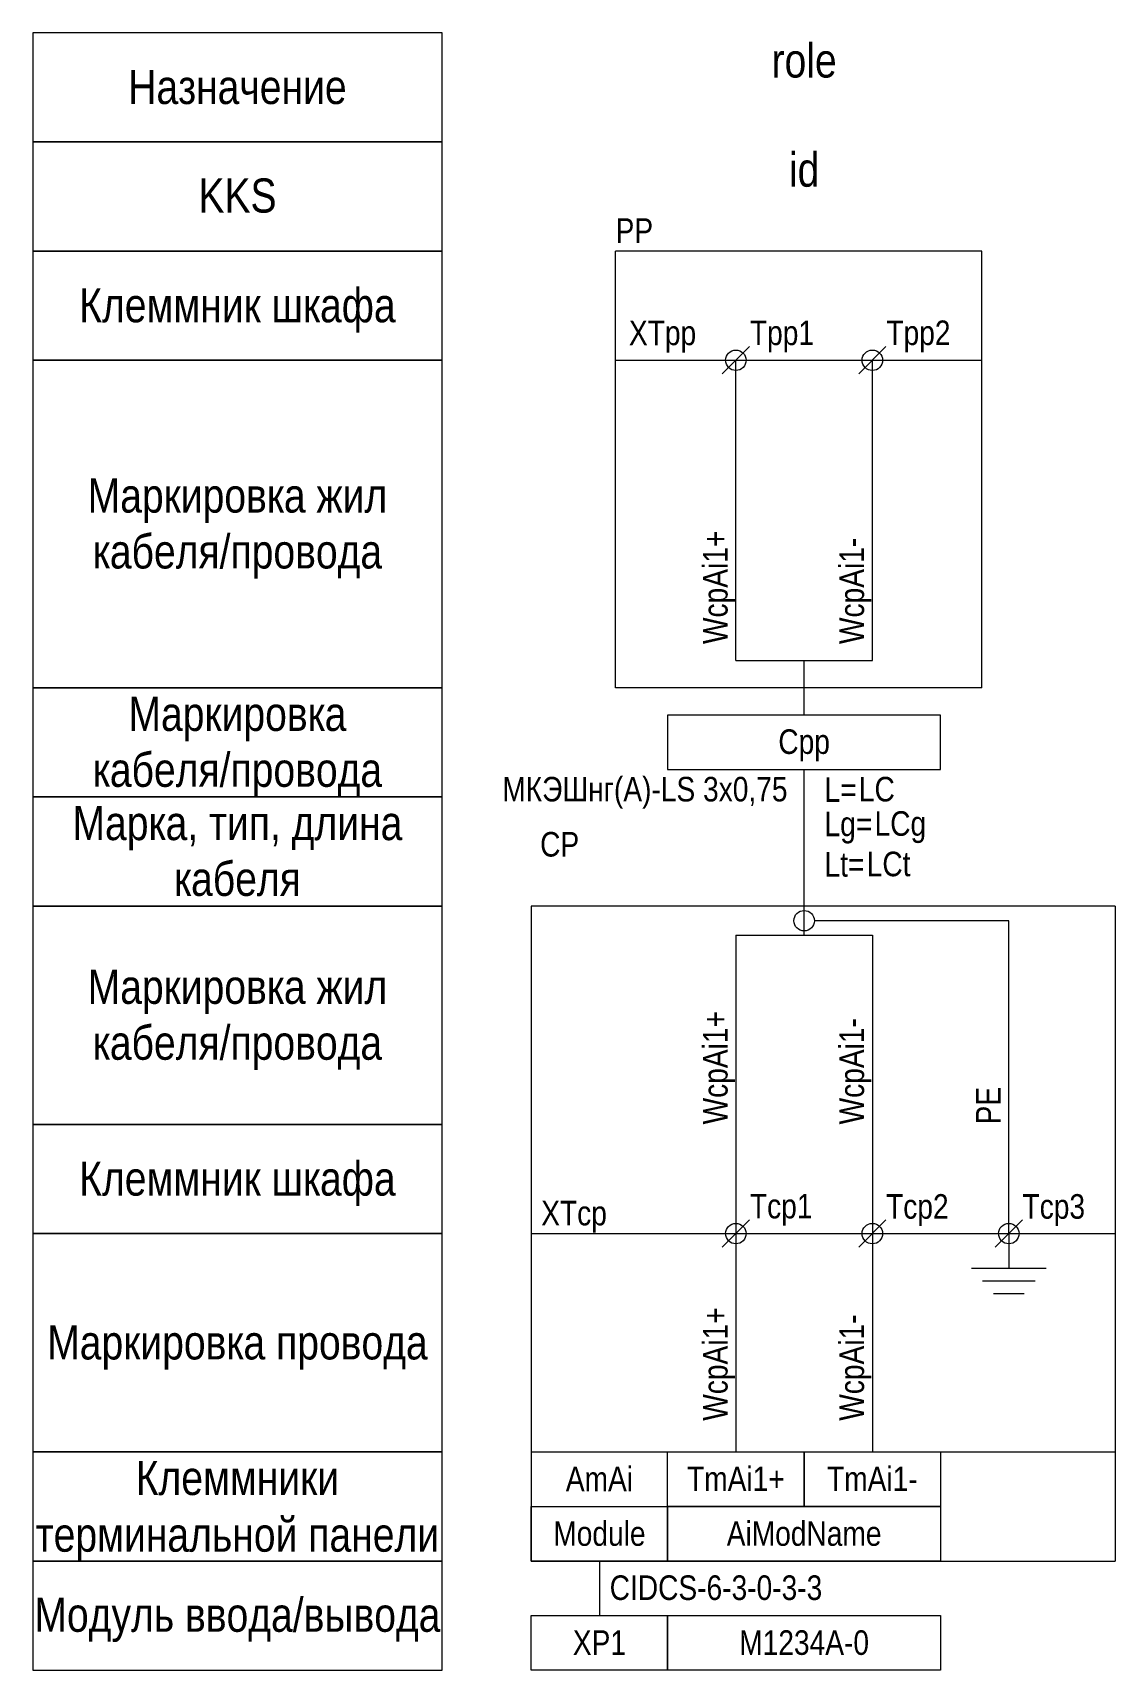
# Model space of a CAD drawing. Header units: millimetres. Extents: x 20 to 99, y -125 to -5.
import ezdxf

# ---------------------------------------------------------------- set-up
doc = ezdxf.new("R2010")
doc.units = ezdxf.units.MM
doc.header["$MEASUREMENT"] = 0
doc.linetypes.add('1_1', pattern=[2000, 1000, -1000])
doc.linetypes.add('4_2_1_2', pattern=[6702.777624, 3527.777672, -1763.888836, 0, -1411.111116])
for name, color, linetype in [('cp_names', 7, 'Continuous'), ('cp_params_ai', 7, 'Continuous'), ('cp_params_di', 7, 'Continuous'), ('cp_static_ai', 7, 'Continuous'), ('cp_static_di', 7, 'Continuous'), ('cp_static_do', 7, 'Continuous'), ('id_names', 7, 'Continuous'), ('id_params_ai', 7, 'Continuous'), ('id_params_di', 7, 'Continuous'), ('id_params_do', 7, 'Continuous'), ('id_static_ai', 7, 'Continuous'), ('id_static_di', 7, 'Continuous')]:
    doc.layers.add(name, color=color, linetype=linetype)
doc.styles.add('СГЕНЕРИР_СТИЛЬ_1', font='ARIALN.TTF')

msp = doc.modelspace()

# ---------------------------------------------------------------- linework, layer by layer
at = {"layer": 'cp_names', "color": 7, "linetype": 'Continuous', "lineweight": 15, "ltscale": 100}
for points in [[(20, -85), (50, -85), (50, -69), (20, -69)], [(20, -93), (50, -93), (50, -85), (20, -85)], [(20, -109), (50, -109), (50, -93), (20, -93)], [(20, -117), (50, -117), (50, -109), (20, -109)], [(20, -125), (50, -125), (50, -117), (20, -117)]]:
    msp.add_lwpolyline(points, close=True, dxfattribs=at)
at = {"layer": 'cp_static_ai', "color": 7, "linetype": '1_1', "lineweight": 15, "ltscale": 100}
for p, q in [((99.325221, -69), (56.525773, -69)), ((56.525773, -69), (56.525773, -117)), ((99.325221, -69), (99.325221, -117))]:
    msp.add_line(p, q, dxfattribs=at)
at = {"layer": 'cp_static_ai', "color": 7, "linetype": 'Continuous', "lineweight": 15, "ltscale": 100}
for p, q in [((70.525773, -93.999996), (72.525773, -91.999996)), ((80.525773, -93.999996), (82.525773, -91.999996)), ((90.525773, -93.999996), (92.525773, -91.999996)), ((71.525773, -92.999996), (71.525773, -109)), ((81.525773, -92.999996), (81.525773, -109)), ((91.525773, -92.999996), (91.525773, -95.525363)), ((88.783547, -95.525363), (94.267999, -95.525363)), ((89.595462, -96.459169), (93.456083, -96.459169)), ((90.407378, -97.392975), (92.644168, -97.392975)), ((56.525773, -109), (99.325221, -109)), ((56.525773, -117), (99.325221, -117))]:
    msp.add_line(p, q, dxfattribs=at)
msp.add_lwpolyline([(91.525773, -92.999996), (91.525773, -70.071459), (77.275771, -70.071459)], dxfattribs=at)
for points in [[(66.525773, -109), (76.525773, -109), (76.525773, -113), (66.525773, -113)], [(76.525773, -109), (86.525773, -109), (86.525773, -113), (76.525773, -113)], [(66.525773, -113), (86.525773, -113), (86.525773, -117), (66.525773, -117)]]:
    msp.add_lwpolyline(points, close=True, dxfattribs=at)
for centre in [(76.525771, -70.071459), (71.525773, -92.999996), (81.525773, -92.999996), (91.525773, -92.999996)]:
    msp.add_circle(centre, 0.75, dxfattribs=at)
at = {"layer": 'cp_static_di', "color": 7, "linetype": 'Continuous', "lineweight": 15, "ltscale": 100}
for p, q in [((71.525771, -71.142919), (71.525773, -92.999996)), ((71.525771, -71.142919), (81.525771, -71.142919)), ((81.525771, -71.142919), (81.525773, -92.999996))]:
    msp.add_line(p, q, dxfattribs=at)
at = {"layer": 'cp_static_di', "color": 7, "linetype": '4_2_1_2', "lineweight": 15, "ltscale": 100}
msp.add_line((56.525773, -93), (99.325221, -92.999996), dxfattribs=at)
at = {"layer": 'cp_static_do', "color": 7, "linetype": 'Continuous', "lineweight": 15, "ltscale": 100}
msp.add_line((61.525773, -117), (61.525773, -121), dxfattribs=at)
for points in [[(66.525773, -117), (56.525773, -117), (56.525773, -113), (66.525773, -113)], [(66.525773, -125), (56.525773, -125), (56.525773, -121), (66.525773, -121)], [(66.525773, -121), (86.525773, -121), (86.525773, -125), (66.525773, -125)]]:
    msp.add_lwpolyline(points, close=True, dxfattribs=at)
at = {"layer": 'id_names', "color": 7, "linetype": 'Continuous', "lineweight": 15, "ltscale": 100}
for points in [[(20, -13), (50, -13), (50, -5), (20, -5)], [(20, -21), (50, -21), (50, -13), (20, -13)], [(20, -29), (50, -29), (50, -21), (20, -21)], [(20, -53), (50, -53), (50, -29), (20, -29)], [(20, -61), (50, -61), (50, -53), (20, -53)], [(20, -69), (50, -69), (50, -61), (20, -61)]]:
    msp.add_lwpolyline(points, close=True, dxfattribs=at)
at = {"layer": 'id_static_ai', "color": 7, "linetype": '1_1', "lineweight": 15, "ltscale": 100}
for p, q in [((89.55882, -21.000028), (62.709974, -21.000028)), ((62.709974, -53), (62.709974, -21.000028)), ((89.55882, -53), (89.55882, -21.000028)), ((89.55882, -53), (62.709974, -53))]:
    msp.add_line(p, q, dxfattribs=at)
at = {"layer": 'id_static_ai', "color": 7, "linetype": 'Continuous', "lineweight": 15, "ltscale": 100}
for p, q in [((70.525771, -30.000028), (72.525771, -28.000028)), ((80.525771, -30.000028), (82.525771, -28.000028)), ((71.525771, -50.999962), (71.525771, -28.999992)), ((81.525771, -50.999962), (81.525771, -28.999992)), ((71.525771, -50.999962), (81.525771, -50.999962)), ((76.525771, -54.999967), (76.525771, -50.999966)), ((76.525771, -71.142919), (76.525771, -58.999995))]:
    msp.add_line(p, q, dxfattribs=at)
at = {"layer": 'id_static_ai', "color": 7, "linetype": '4_2_1_2', "lineweight": 15, "ltscale": 100}
msp.add_line((62.709974, -29.000028), (89.55882, -29.000028), dxfattribs=at)
at = {"layer": 'id_static_ai', "color": 7, "linetype": 'Continuous', "lineweight": 15, "ltscale": 100}
msp.add_lwpolyline([(66.525771, -58.999995), (86.525771, -58.999995), (86.525771, -54.999995), (66.525771, -54.999995)], close=True, dxfattribs=at)
for centre in [(71.525771, -29.000028), (81.525771, -29.000028)]:
    msp.add_circle(centre, 0.75, dxfattribs=at)

# ---------------------------------------------------------------- texts
at = {"layer": 'cp_names', "color": 7, "linetype": 'Continuous', "lineweight": 15, "insert": (35, -73.664115), "char_height": 2.5, "attachment_point": 2, "line_spacing_factor": 0.982786, "style": 'СГЕНЕРИР_СТИЛЬ_1'}
msp.add_mtext('\\A1;{\\pqc;\\fArial Narrow|b0|i0|c204|p34;Маркировка жил\\P\\pqc;\\fArial Narrow|b0|i0|c204|p34;кабеля/провода}', dxfattribs=at)
at = {"layer": 'cp_names', "color": 7, "linetype": 'Continuous', "lineweight": 15, "char_height": 2.5, "attachment_point": 2, "style": 'СГЕНЕРИР_СТИЛЬ_1'}
for s, insert in [('\\A1;{\\pqc;\\fArial Narrow|b0|i0|c204|p34;Клеммник\\fArial Narrow|b0|i0|c204|p34; шкафа}', (35, -87.717757)), ('\\A1;{\\pqc;\\fArial Narrow|b0|i0|c204|p34;Маркировка \\fArial Narrow|b0|i0|c204|p34;провода}', (35, -99.722933)), ('\\A1;{\\pqc;\\fArial Narrow|b0|i0|c204|p34;Модуль ввода/вывода}', (35.000029, -119.680589))]:
    msp.add_mtext(s, dxfattribs=dict(at, insert=insert))
at = {"layer": 'cp_names', "color": 7, "linetype": 'Continuous', "lineweight": 15, "insert": (35, -109.658923), "char_height": 2.5, "width": 30, "attachment_point": 2, "line_spacing_factor": 0.996518, "style": 'СГЕНЕРИР_СТИЛЬ_1'}
msp.add_mtext('\\A1;{\\pqc;\\fArial Narrow|b0|i0|c204|p34;Клеммник\\fArial Narrow|b0|i0|c204|p34;и терминальной панели}', dxfattribs=at)
at = {"layer": 'cp_params_ai', "color": 7, "linetype": 'Continuous', "lineweight": 15, "char_height": 1.8, "attachment_point": 1, "rotation": 90, "style": 'СГЕНЕРИР_СТИЛЬ_1'}
for s, insert in [('\\A1;{\\pql;\\fArial Narrow|b0|i0|c204|p34;WcpAi1+}', (69.116313, -49.797248)), ('\\A1;{\\pql;\\fArial Narrow|b0|i0|c204|p34;Wcp\\fArial Narrow|b0|i0|c204|p34;Ai\\fArial Narrow|b0|i0|c204|p34;1-}', (79.116309, -49.797243)), ('\\A1;{\\pql;\\fArial Narrow|b0|i0|c204|p34;WcpAi1\\fArial Narrow|b0|i0|c204|p34;+}', (69.116313, -84.999996)), ('\\A1;{\\pql;\\fArial Narrow|b0|i0|c204|p34;Wcp\\fArial Narrow|b0|i0|c204|p34;Ai\\fArial Narrow|b0|i0|c204|p34;1-}', (79.116309, -84.999995)), ('\\A1;{\\pql;\\fArial Narrow|b0|i0|c204|p34;WcpAi1\\fArial Narrow|b0|i0|c204|p34;+}', (69.116313, -106.715374)), ('\\A1;{\\pql;\\fArial Narrow|b0|i0|c204|p34;Wcp\\fArial Narrow|b0|i0|c204|p34;Ai\\fArial Narrow|b0|i0|c204|p34;1-}', (79.116309, -106.715373))]:
    msp.add_mtext(s, dxfattribs=dict(at, insert=insert))
at = {"layer": 'cp_params_ai', "color": 7, "linetype": 'Continuous', "lineweight": 15, "char_height": 1.8, "style": 'СГЕНЕРИР_СТИЛЬ_1'}
for s, insert, attachment_point in [('\\A1;{\\pql;\\fArial Narrow|b0|i0|c204|p34;XTcp}', (57.259036, -90.598162), 1), ('\\A1;{\\pql;\\fArial Narrow|b0|i0|c204|p34;Tcp1}', (72.55263, -90.087352), 1), ('\\A1;{\\pql;\\fArial Narrow|b0|i0|c204|p34;Tcp\\fArial Narrow|b0|i0|c204|p34;2}', (82.528954, -90.111029), 1), ('\\A1;{\\pql;\\fArial Narrow|b0|i0|c204|p34;Tcp\\fArial Narrow|b0|i0|c204|p34;3}', (92.528954, -90.111029), 1), ('\\A1;{\\pqc;\\fArial Narrow|b0|i0|c204|p34;Tm\\fArial Narrow|b0|i0|c204|p34;Ai\\fArial Narrow|b0|i0|c204|p34;1+}', (71.525773, -110.072897), 2), ('\\A1;{\\pqc;\\fArial Narrow|b0|i0|c204|p34;Tm\\fArial Narrow|b0|i0|c204|p34;Ai\\fArial Narrow|b0|i0|c204|p34;1-}', (81.525773, -110.072897), 2), ('\\A1;{\\pqc;\\fArial Narrow|b0|i0|c204|p34;Ai\\fArial Narrow|b0|i0|c204|p34;ModName}', (76.525773, -114.080512), 2)]:
    msp.add_mtext(s, dxfattribs=dict(at, insert=insert, attachment_point=attachment_point))
at = {"layer": 'cp_params_di', "color": 7, "linetype": 'Continuous', "lineweight": 15, "insert": (61.525773, -110.080517), "char_height": 1.8, "attachment_point": 2, "style": 'СГЕНЕРИР_СТИЛЬ_1'}
msp.add_mtext('\\A1;{\\pqc;\\fArial Narrow|b0|i0|c204|p34;Am\\fArial Narrow|b0|i0|c204|p34;A\\fArial Narrow|b0|i0|c204|p34;i}', dxfattribs=at)
at = {"layer": 'cp_static_ai', "color": 7, "linetype": 'Continuous', "lineweight": 15, "insert": (89.123937, -84.999995), "char_height": 1.8, "attachment_point": 1, "rotation": 90, "style": 'СГЕНЕРИР_СТИЛЬ_1'}
msp.add_mtext('\\A1;{\\pql;\\fArial Narrow|b0|i0|c204|p34;PE}', dxfattribs=at)
at = {"layer": 'cp_static_do', "color": 7, "linetype": 'Continuous', "lineweight": 15, "char_height": 1.8, "attachment_point": 2, "style": 'СГЕНЕРИР_СТИЛЬ_1'}
for s, insert in [('\\A1;{\\pqc;\\fArial Narrow|b0|i0|c204|p34;Module}', (61.525773, -114.080516)), ('\\A1;{\\pqc;\\fArial Narrow|b0|i0|c204|p34;XP1}', (61.525773, -122.072891)), ('\\A1;{\\pqc;\\fArial Narrow|b0|i0|c204|p34;M12\\fArial Narrow|b0|i0|c204|p34;34A\\fArial Narrow|b0|i0|c204|p34;-0}', (76.525773, -122.0729))]:
    msp.add_mtext(s, dxfattribs=dict(at, insert=insert))
at = {"layer": 'id_names', "color": 7, "linetype": 'Continuous', "lineweight": 15, "char_height": 2.5, "attachment_point": 2, "style": 'СГЕНЕРИР_СТИЛЬ_1'}
for s, insert in [('\\A1;{\\pqc;\\fArial Narrow|b0|i0|c204|p34;Назначение}', (35, -7.722938)), ('\\A1;{\\pqc;\\fArial Narrow|b0|i0|c204|p34;KKS}', (35, -15.678817)), ('\\A1;{\\pqc;\\fArial Narrow|b0|i0|c204|p34;Клеммник\\fArial Narrow|b0|i0|c204|p34; шкафа}', (35, -23.717757))]:
    msp.add_mtext(s, dxfattribs=dict(at, insert=insert))
for s, insert, line_spacing_factor in [('\\A1;{\\pqc;\\fArial Narrow|b0|i0|c204|p34;Маркировка жил\\P\\pqc;\\fArial Narrow|b0|i0|c204|p34;кабеля/провода}', (35, -37.664115), 0.982786), ('\\A1;{\\pqc;\\fArial Narrow|b0|i0|c204|p34;Маркировка\\P\\pqc;\\fArial Narrow|b0|i0|c204|p34;кабеля/провода}', (35, -53.664113), 0.982786), ('\\A1;{\\pqc;\\fArial Narrow|b0|i0|c204|p34;Марка, тип\\fArial Narrow|b0|i0|c204|p34;, длина\\P\\pqc;\\fArial Narrow|b0|i0|c204|p34;кабеля}', (35, -61.664115), 0.98101)]:
    msp.add_mtext(s, dxfattribs=dict(at, insert=insert, line_spacing_factor=line_spacing_factor))
at = {"layer": 'id_params_ai', "color": 7, "linetype": 'Continuous', "lineweight": 15, "style": 'СГЕНЕРИР_СТИЛЬ_1'}
for s, insert, char_height, width, attachment_point in [('\\A1;{\\pqc;\\fArial Narrow|b0|i0|c204|p34;role}', (76.525771, -5.781765), 2.5, 40, 2), ('\\A1;{\\pqc;\\fArial Narrow|b0|i0|c204|p34;id}', (76.525771, -13.781765), 2.5, 40, 2), ('\\A1;{\\pql;\\fArial Narrow|b0|i0|c204|p34;CP}', (57.181387, -63.570711), 1.8, 18, 1)]:
    msp.add_mtext(s, dxfattribs=dict(at, insert=insert, char_height=char_height, width=width, attachment_point=attachment_point))
at = {"layer": 'id_params_ai', "color": 7, "linetype": 'Continuous', "lineweight": 15, "char_height": 1.8, "style": 'СГЕНЕРИР_СТИЛЬ_1'}
for s, insert, attachment_point in [('\\A1;{\\pql;\\fArial Narrow|b0|i0|c204|p34;XTpp}', (63.687895, -26.095007), 1), ('\\A1;{\\pql;\\fArial Narrow|b0|i0|c204|p34;T\\fArial Narrow|b0|i0|c204|p34;pp\\fArial Narrow|b0|i0|c204|p34;1}', (72.552629, -26.087384), 1), ('\\A1;{\\pql;\\fArial Narrow|b0|i0|c204|p34;T\\fArial Narrow|b0|i0|c204|p34;pp\\fArial Narrow|b0|i0|c204|p34;2}', (82.552629, -26.087384), 1), ('\\A1;{\\pqc;\\fArial Narrow|b0|i0|c204|p34;C\\fArial Narrow|b0|i0|c204|p34;pp}', (76.525771, -56.04875), 2)]:
    msp.add_mtext(s, dxfattribs=dict(at, insert=insert, attachment_point=attachment_point))
at = {"layer": 'id_params_di', "color": 7, "linetype": 'Continuous', "lineweight": 15, "char_height": 1.8, "attachment_point": 1, "style": 'СГЕНЕРИР_СТИЛЬ_1'}
for s, insert in [('\\A1;{\\pql;\\fArial Narrow|b0|i0|c204|p34;LC}', (80.536045, -59.531108)), ('\\A1;{\\pql;\\fArial Narrow|b0|i0|c204|p34;LCg}', (81.688057, -62.047826)), ('\\A1;{\\pql;\\fArial Narrow|b0|i0|c204|p34;LCt}', (81.112063, -65.012553))]:
    msp.add_mtext(s, dxfattribs=dict(at, insert=insert))
at = {"layer": 'id_params_do', "color": 7, "linetype": 'Continuous', "lineweight": 15, "insert": (62.709974, -18.598183), "char_height": 1.8, "width": 28, "attachment_point": 1, "style": 'СГЕНЕРИР_СТИЛЬ_1'}
msp.add_mtext('\\A1;{\\pql;\\fArial Narrow|b0|i0|c204|p34;PP}', dxfattribs=at)
at = {"layer": 'id_static_ai', "color": 7, "linetype": 'Continuous', "lineweight": 15, "insert": (54.410217, -59.531101), "char_height": 1.8, "attachment_point": 1, "style": 'СГЕНЕРИР_СТИЛЬ_1'}
msp.add_mtext('\\A1;{\\pql;\\fArial Narrow|b0|i0|c204|p34;МКЭШ\\fArial Narrow|b0|i0|c204|p34;нг(А)-LS \\fArial Narrow|b0|i0|c204|p34;3\\fArial Narrow|b0|i0|c204|p34;х\\fArial Narrow|b0|i0|c204|p34;0,75}', dxfattribs=at)
at = {"layer": 'id_static_di', "color": 7, "linetype": 'Continuous', "lineweight": 15, "char_height": 1.8, "attachment_point": 1, "style": 'СГЕНЕРИР_СТИЛЬ_1'}
for s, insert in [('\\A1;{\\pql;\\fArial Narrow|b0|i0|c204|p34;L=}', (78.020278, -59.562865)), ('\\A1;{\\pql;\\fArial Narrow|b0|i0|c204|p34;Lg=}', (78.020278, -62.079583)), ('\\A1;{\\pql;\\fArial Narrow|b0|i0|c204|p34;Lt=}', (78.020278, -65.04431)), ('\\A1;{\\pql;\\fArial Narrow|b0|i0|c204|p34;CIDC\\fArial Narrow|b0|i0|c204|p34;S\\fArial Narrow|b0|i0|c204|p34;-6-3-0-3-3}', (62.277566, -118.048751))]:
    msp.add_mtext(s, dxfattribs=dict(at, insert=insert))

doc.saveas('drawing.dxf')
